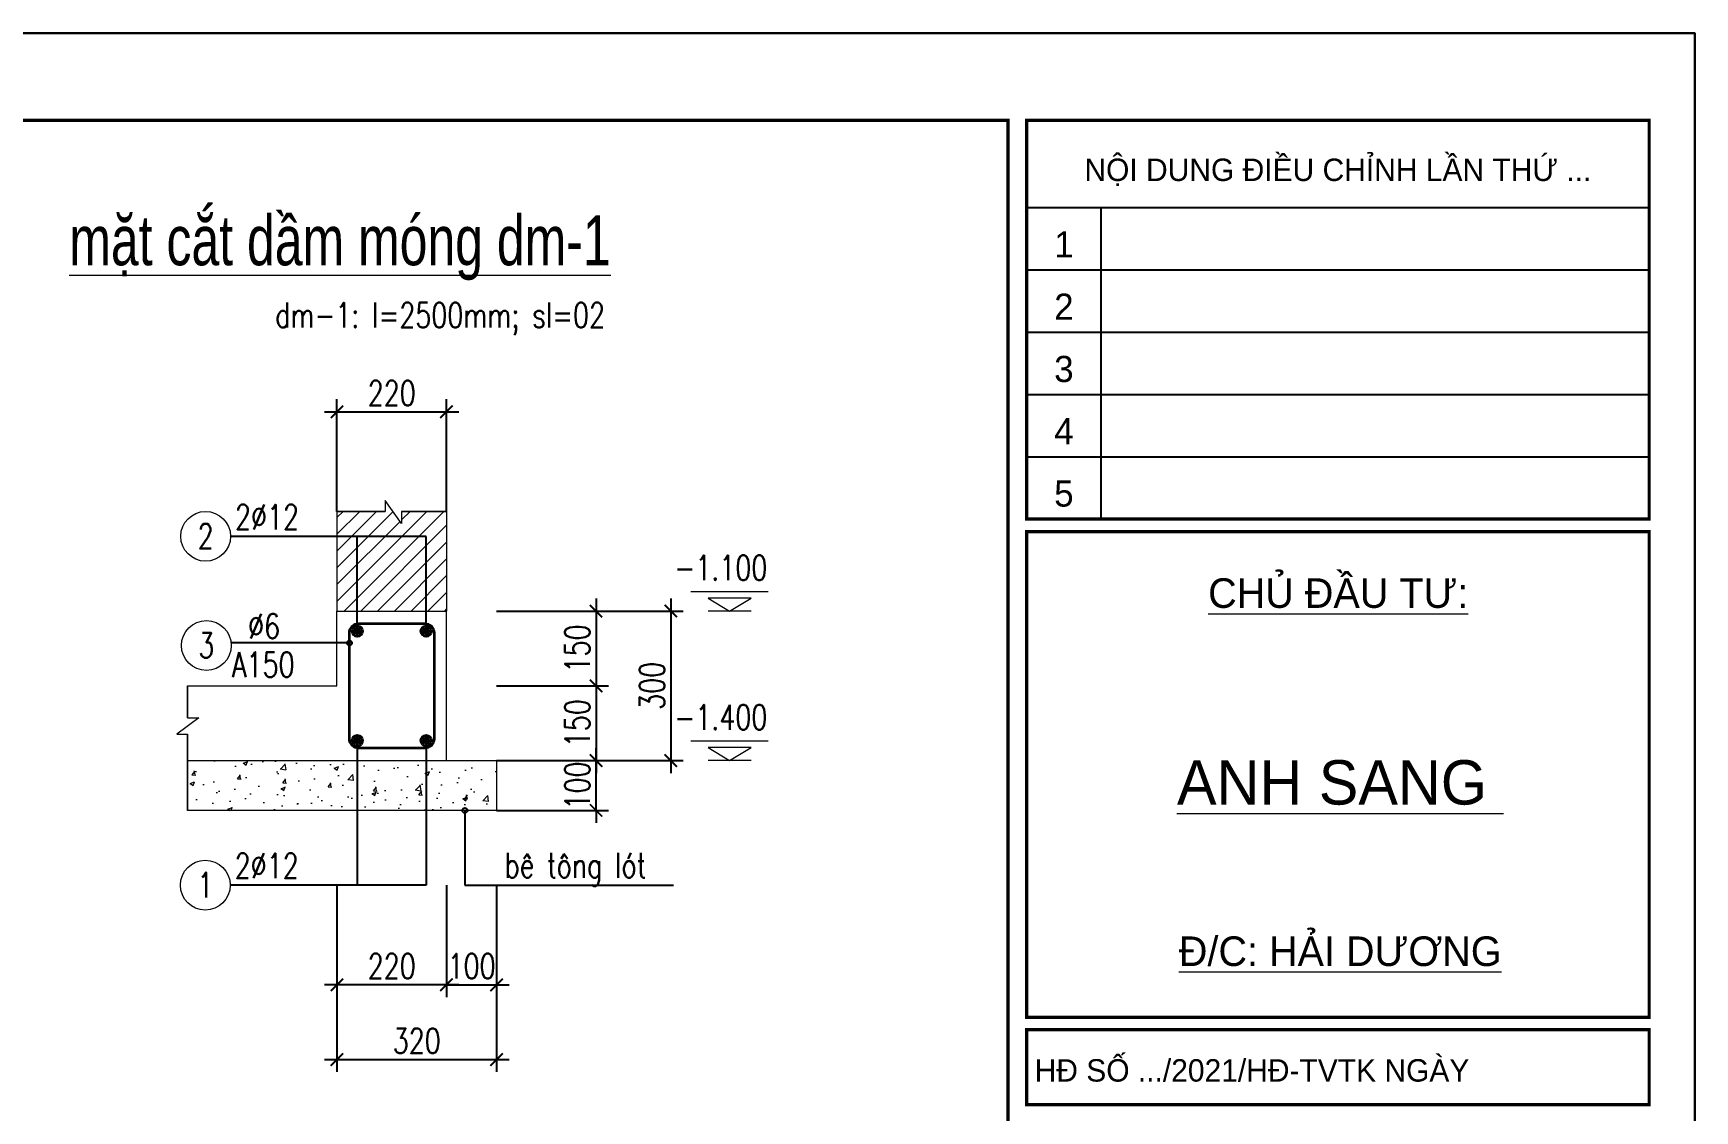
# Model space of a CAD drawing. Extents: x -2098986 to 943, y -1296280 to 73591.
# Drawn here: x -1439156 to -1425813, y -1065004 to -1056354 of the extents above; entities that cross this region are included whole.
import ezdxf
from ezdxf.enums import TextEntityAlignment as Align

# ---------------------------------------------------------------- set-up
doc = ezdxf.new("R2010")
doc.units = 0
doc.header["$LTSCALE"] = 150
doc.header["$PDMODE"] = 35
doc.layers.get('0').update_dxf_attribs({"lineweight": 18})
doc.layers.get('Defpoints').update_dxf_attribs({"lineweight": 18})
for name, color, linetype, lineweight in [('05.Text', 253, 'Continuous', 18), ('11.Khung bo', 32, 'Continuous', 50), ('12.Khung', 36, 'Continuous', 25), ('LS-DIM', 251, 'Continuous', 13), ('LS-HATCH', 147, 'Continuous', 9), ('LS-TEXT', 60, 'Continuous', 20), ('LS-THAY', 7, 'Continuous', 20), ('LS-THEP', 3, 'Continuous', 35)]:
    doc.layers.add(name, color=color, linetype=linetype, lineweight=lineweight)
doc.layers.add('DIM', color=1, linetype='Continuous')
doc.layers.add('Tpl_Bound', color=1, linetype='Continuous', plot=False)
doc.styles.add('AVANT', font='')
doc.styles.add('chu ghi chu', font='vntimeh.shx', dxfattribs={"width": 0.7})
doc.styles.add('KCVN-LEADER', font='vnromadi.shx', dxfattribs={"width": 0.7, "height": 4})
doc.styles.add('romans.shx', font='romans.shx', dxfattribs={"width": 0.75, "bigfont": 'vns.shx'})
doc.styles.add('VnAvantH', font='')
doc.styles.add('vnsimpli', font='vnsimli.shx', dxfattribs={"width": 0.75})
doc.styles.get('AVANT').set_extended_font_data('.VnAvant')
doc.styles.get('VnAvantH').set_extended_font_data('.VnAvantH')
doc.dimstyles.new('D25', dxfattribs={"dimscale": 0, "dimtxt": 200, "dimasz": 100, "dimexe": 100, "dimexo": 0, "dimgap": 50, "dimtad": 1, "dimdec": 0, "dimlfac": 0.25, "dimdsep": 46, "dimtxsty": 'vnsimpli', "dimblk1": 'ARCHTICK', "dimblk2": 'ARCHTICK', "dimsah": 1, "dimcen": 0, "dimdle": 100, "dimclrd": 256, "dimclre": 256, "dimclrt": 60, "dimadec": 0, "dimazin": 0, "dimtfac": 0.004, "dimtdec": 0, "dimtix": 1, "dimtmove": 2, "dimatfit": 3, "dimldrblk": 'ARCHTICK', "dimfxl": 1, "dimtolj": 1, "dimarcsym": 0})
doc.dimstyles.new('LS.GHI CHU', dxfattribs={"dimtxt": 200, "dimasz": 120, "dimexe": 120, "dimexo": 120, "dimgap": 80, "dimtad": 1, "dimdec": 0, "dimzin": 0, "dimdsep": 46, "dimtxsty": 'romans.shx', "dimblk": 'ARCHTICK', "dimcen": 0.09, "dimdle": 120, "dimclrd": 256, "dimclre": 8, "dimclrt": 7, "dimadec": 0, "dimazin": 0, "dimtfac": 1, "dimtdec": 0, "dimtofl": 0, "dimtmove": 0, "dimatfit": 3, "dimldrblk": 'ARCHTICK', "dimfxl": 1, "dimtolj": 1, "dimtzin": 0, "dimarcsym": 0})

# ---------------------------------------------------------------- blocks, each defined once
blk = doc.blocks.new('100')
at = {"layer": '11.Khung bo', "const_width": 26.7}
for points in [[(1860913, -945240), (1860913, -916940), (1896063, -916940), (1896063, -945240)], [(1860913, -945240), (1860913, -916940), (1896063, -916940), (1896063, -945240)], [(1860913, -945240), (1860913, -916940), (1896063, -916940), (1896063, -945240)], [(1896213, -920140), (1896213, -916940), (1901213, -916940), (1901213, -920140)], [(1896213, -920140), (1896213, -916940), (1901213, -916940), (1901213, -920140)], [(1896213, -920140), (1896213, -916940), (1901213, -916940), (1901213, -920140)], [(1896213, -924140), (1901213, -924140), (1901213, -920240), (1896213, -920240)], [(1896213, -924140), (1901213, -924140), (1901213, -920240), (1896213, -920240)], [(1896213, -924140), (1901213, -924140), (1901213, -920240), (1896213, -920240)], [(1896213, -924840), (1901213, -924840), (1901213, -924240), (1896213, -924240)], [(1896213, -924840), (1901213, -924840), (1901213, -924240), (1896213, -924240)], [(1896213, -924840), (1901213, -924840), (1901213, -924240), (1896213, -924240)]]:
    blk.add_lwpolyline(points, close=True, dxfattribs=at)
at = {"layer": '12.Khung'}
for p, q in [((1896213, -917640), (1901213, -917640)), ((1896213, -917640), (1901213, -917640)), ((1896213, -917640), (1901213, -917640)), ((1896813, -920140), (1896813, -917640)), ((1896813, -920140), (1896813, -917640)), ((1896813, -920140), (1896813, -917640)), ((1896213, -918140), (1901213, -918140)), ((1896213, -918140), (1901213, -918140)), ((1896213, -918140), (1901213, -918140)), ((1896213, -918640), (1901213, -918640)), ((1896213, -918640), (1901213, -918640)), ((1896213, -918640), (1901213, -918640)), ((1896213, -919140), (1901213, -919140)), ((1896213, -919140), (1901213, -919140)), ((1896213, -919140), (1901213, -919140)), ((1896213, -919640), (1901213, -919640)), ((1896213, -919640), (1901213, -919640)), ((1896213, -919640), (1901213, -919640))]:
    blk.add_line(p, q, dxfattribs=at)
blk.add_lwpolyline([(1901579, -945940), (1901579, -916240), (1859580, -916240), (1859580, -945940)], close=True, dxfattribs=at)
blk.add_lwpolyline([(1901579, -945940), (1901579, -916240), (1859580, -916240), (1859580, -945940)], close=True, dxfattribs=at)
blk.add_lwpolyline([(1901579, -945940), (1901579, -916240), (1859580, -916240), (1859580, -945940)], close=True, dxfattribs=at)
at = {"layer": '05.Text', "style": 'VnAvantH'}
for s, p in [('Néi dung ®iÒu chØnh lÇn thø ...', (1898713, -917329)), ('H§ sè .../2021/H§-TVTK ngµy ', (1898057, -924540))]:
    blk.add_text(s, height=180, dxfattribs=at).set_placement(p, align=Align.MIDDLE)
at = {"layer": '05.Text'}
for s, height, style, p in [('1', 210, 'AVANT', (1896513, -918040)), ('2', 210, 'AVANT', (1896513, -918540)), ('3', 210, 'AVANT', (1896513, -919040)), ('4', 210, 'AVANT', (1896513, -919540)), ('5', 210, 'AVANT', (1896513, -920040)), ('%%uChñ ®Çu t\xad:', 237.6, 'VnAvantH', (1898716, -920853)), ('%%Uanh sang ', 356.4, 'VnAvantH', (1898732, -922432)), ('%%U®/c: h¶i d\xad¬ng', 237.6, 'VnAvantH', (1898732, -923728))]:
    blk.add_text(s, height=height, dxfattribs=dict(at, style=style)).set_placement(p, align=Align.CENTER)
blk = doc.blocks.new('THEP DAM')
at = {"layer": 'LS-THEP'}
for p, q in [((-0.6, 0), (0.6, 0)), ((-0.42, 0.42), (0.42, -0.42)), ((-0.42, -0.42), (0.42, 0.42)), ((0, 0.6), (0, -0.6))]:
    blk.add_line(p, q, dxfattribs=at)
blk.add_circle((0, 0), 0.6, dxfattribs=at)
blk = doc.blocks.new('_ArchTick')
at = {"layer": 'DIM', "color": 0, "const_width": 0.15}
blk.add_lwpolyline([(-0.5, -0.5), (0.5, 0.5)], dxfattribs=at)
blk = doc.blocks.new('*D1076')
at = {"layer": 'Defpoints', "color": 0, "transparency": 16777216}
for p in [(-1435436, -1060993), (-1435436, -1061593), (-1434636, -1061593)]:
    blk.add_point(p, dxfattribs=at)
at = {"layer": 'LS-DIM', "lineweight": -2, "transparency": 16777216}
for p, q in [((-1434636, -1060893), (-1434636, -1061693)), ((-1435436, -1060993), (-1434536, -1060993)), ((-1435436, -1061593), (-1434536, -1061593))]:
    blk.add_line(p, q, dxfattribs=at)
at = {"layer": 'LS-DIM', "lineweight": -2, "transparency": 16777216, "xscale": 100, "yscale": 100, "zscale": 100}
for p, rotation in [((-1434636, -1060993), 90), ((-1434636, -1061593), 270)]:
    blk.add_blockref('_ArchTick', p, dxfattribs=dict(at, rotation=rotation))
at = {"layer": 'LS-DIM', "color": 60, "transparency": 16777216, "insert": (-1434786, -1061293), "char_height": 200, "attachment_point": 5, "rotation": 90, "style": 'vnsimpli'}
blk.add_mtext('\\A1;150', dxfattribs=at)
blk = doc.blocks.new('*D1077')
at = {"layer": 'Defpoints', "color": 0, "transparency": 16777216}
for p in [(-1435436, -1061593), (-1435436, -1062193), (-1434636, -1062193)]:
    blk.add_point(p, dxfattribs=at)
at = {"layer": 'LS-DIM', "lineweight": -2, "transparency": 16777216}
for p, q in [((-1434636, -1061493), (-1434636, -1062293)), ((-1435436, -1061593), (-1434536, -1061593)), ((-1435436, -1062193), (-1434536, -1062193))]:
    blk.add_line(p, q, dxfattribs=at)
at = {"layer": 'LS-DIM', "lineweight": -2, "transparency": 16777216, "xscale": 100, "yscale": 100, "zscale": 100}
for p, rotation in [((-1434636, -1061593), 90), ((-1434636, -1062193), 270)]:
    blk.add_blockref('_ArchTick', p, dxfattribs=dict(at, rotation=rotation))
at = {"layer": 'LS-DIM', "color": 60, "transparency": 16777216, "insert": (-1434786, -1061893), "char_height": 200, "attachment_point": 5, "rotation": 90, "style": 'vnsimpli'}
blk.add_mtext('\\A1;150', dxfattribs=at)
blk = doc.blocks.new('*D1078')
at = {"layer": 'Defpoints', "color": 0, "transparency": 16777216}
for p in [(-1435436, -1060993), (-1435436, -1062193), (-1434036, -1062193)]:
    blk.add_point(p, dxfattribs=at)
at = {"layer": 'LS-DIM', "lineweight": -2, "transparency": 16777216}
for p, q in [((-1434036, -1060893), (-1434036, -1062293)), ((-1435436, -1060993), (-1433936, -1060993)), ((-1435436, -1062193), (-1433936, -1062193))]:
    blk.add_line(p, q, dxfattribs=at)
at = {"layer": 'LS-DIM', "lineweight": -2, "transparency": 16777216, "xscale": 100, "yscale": 100, "zscale": 100}
for p, rotation in [((-1434036, -1060993), 90), ((-1434036, -1062193), 270)]:
    blk.add_blockref('_ArchTick', p, dxfattribs=dict(at, rotation=rotation))
at = {"layer": 'LS-DIM', "color": 60, "transparency": 16777216, "insert": (-1434186, -1061593), "char_height": 200, "attachment_point": 5, "rotation": 90, "style": 'vnsimpli'}
blk.add_mtext('\\A1;300', dxfattribs=at)
blk = doc.blocks.new('nhieu cot')
at = {"layer": 'LS-DIM', "linetype": 'Continuous'}
for p, q in [((605, 194), (-173, 194)), ((432, 130), (0, 130)), ((0, 130), (216, 0)), ((432, 0), (0, 0)), ((216, 0), (432, 130))]:
    blk.add_line(p, q, dxfattribs=at)
blk.add_solid([(216, 0), (216, 130), (0, 130), (216, 0)], dxfattribs=at)
at = {"color": 31, "linetype": 'Continuous', "style": 'chu ghi chu', "width": 0.7}
for tag, p in [('COT3', (-73, 1058)), ('COT2', (-73, 684)), ('COT1', (-73, 309))]:
    blk.add_attdef(tag, p, '', height=250, dxfattribs=at)
blk = doc.blocks.new('cotthep')
at = {"layer": 'LS-THAY'}
blk.add_circle((-250, 0), 250, dxfattribs=at)
at = {"layer": 'LS-TEXT', "style": 'vnsimpli', "width": 0.75}
for tag, p in [('24`25', (446, 69)), ('10', (-250, -123)), ('A200', (440, -316))]:
    blk.add_attdef(tag, text='', height=250, dxfattribs=at).set_placement(p, align=Align.CENTER)
blk = doc.blocks.new('*D1154')
at = {"layer": 'Defpoints', "color": 0, "transparency": 16777216}
for p in [(-1435436, -1062193), (-1434636, -1062193), (-1435436, -1062593)]:
    blk.add_point(p, dxfattribs=at)
at = {"layer": 'LS-DIM', "lineweight": -2, "transparency": 16777216}
for p, q in [((-1434636, -1062193), (-1434636, -1062093)), ((-1435436, -1062193), (-1434536, -1062193)), ((-1434636, -1062593), (-1434636, -1062193)), ((-1435436, -1062593), (-1434536, -1062593)), ((-1434636, -1062593), (-1434636, -1062693))]:
    blk.add_line(p, q, dxfattribs=at)
at = {"layer": 'LS-DIM', "lineweight": -2, "transparency": 16777216, "xscale": 100, "yscale": 100, "zscale": 100}
for p, rotation in [((-1434636, -1062193), 270), ((-1434636, -1062593), 90)]:
    blk.add_blockref('_ArchTick', p, dxfattribs=dict(at, rotation=rotation))
at = {"layer": 'LS-DIM', "color": 60, "transparency": 16777216, "insert": (-1434786, -1062393), "char_height": 200, "attachment_point": 5, "rotation": 90, "style": 'vnsimpli'}
blk.add_mtext('\\A1;100', dxfattribs=at)
blk = doc.blocks.new('*D1155')
at = {"layer": 'Defpoints', "color": 0, "transparency": 16777216}
for p in [(-1435837, -1059393), (-1436717, -1060193), (-1435837, -1060193)]:
    blk.add_point(p, dxfattribs=at)
at = {"layer": 'LS-DIM', "lineweight": -2, "transparency": 16777216}
for p, q in [((-1436717, -1060193), (-1436717, -1059293)), ((-1435837, -1060193), (-1435837, -1059293)), ((-1436817, -1059393), (-1435737, -1059393))]:
    blk.add_line(p, q, dxfattribs=at)
at = {"layer": 'LS-DIM', "lineweight": -2, "transparency": 16777216, "xscale": 100, "yscale": 100, "zscale": 100, "rotation": 180}
blk.add_blockref('_ArchTick', (-1436717, -1059393), dxfattribs=at)
at = {"layer": 'LS-DIM', "lineweight": -2, "transparency": 16777216, "xscale": 100, "yscale": 100, "zscale": 100}
blk.add_blockref('_ArchTick', (-1435837, -1059393), dxfattribs=at)
at = {"layer": 'LS-DIM', "color": 60, "transparency": 16777216, "insert": (-1436277, -1059243), "char_height": 200, "attachment_point": 5, "style": 'vnsimpli'}
blk.add_mtext('\\A1;220', dxfattribs=at)
blk = doc.blocks.new('*D1156')
at = {"layer": 'Defpoints', "color": 0, "transparency": 16777216}
for p in [(-1436717, -1063194), (-1435837, -1063194), (-1436717, -1063993)]:
    blk.add_point(p, dxfattribs=at)
at = {"layer": 'LS-DIM', "lineweight": -2, "transparency": 16777216}
for p, q in [((-1436717, -1063194), (-1436717, -1064093)), ((-1435837, -1063194), (-1435837, -1064093)), ((-1435737, -1063993), (-1436817, -1063993))]:
    blk.add_line(p, q, dxfattribs=at)
at = {"layer": 'LS-DIM', "lineweight": -2, "transparency": 16777216, "xscale": 100, "yscale": 100, "zscale": 100, "rotation": 180}
blk.add_blockref('_ArchTick', (-1436717, -1063993), dxfattribs=at)
at = {"layer": 'LS-DIM', "lineweight": -2, "transparency": 16777216, "xscale": 100, "yscale": 100, "zscale": 100}
blk.add_blockref('_ArchTick', (-1435837, -1063993), dxfattribs=at)
at = {"layer": 'LS-DIM', "color": 60, "transparency": 16777216, "insert": (-1436277, -1063843), "char_height": 200, "attachment_point": 5, "style": 'vnsimpli'}
blk.add_mtext('\\A1;220', dxfattribs=at)
blk = doc.blocks.new('*D1157')
at = {"layer": 'Defpoints', "color": 0, "transparency": 16777216}
for p in [(-1435837, -1063194), (-1435435, -1063194), (-1435435, -1063993)]:
    blk.add_point(p, dxfattribs=at)
at = {"layer": 'LS-DIM', "lineweight": -2, "transparency": 16777216}
for p, q in [((-1435837, -1063194), (-1435837, -1064093)), ((-1435435, -1063194), (-1435435, -1064093)), ((-1435837, -1063993), (-1435937, -1063993)), ((-1435837, -1063993), (-1435435, -1063993)), ((-1435435, -1063993), (-1435335, -1063993))]:
    blk.add_line(p, q, dxfattribs=at)
at = {"layer": 'LS-DIM', "lineweight": -2, "transparency": 16777216, "xscale": 100, "yscale": 100, "zscale": 100}
blk.add_blockref('_ArchTick', (-1435837, -1063993), dxfattribs=at)
at = {"layer": 'LS-DIM', "lineweight": -2, "transparency": 16777216, "xscale": 100, "yscale": 100, "zscale": 100, "rotation": 180}
blk.add_blockref('_ArchTick', (-1435435, -1063993), dxfattribs=at)
at = {"layer": 'LS-DIM', "color": 60, "transparency": 16777216, "insert": (-1435636, -1063843), "char_height": 200, "attachment_point": 5, "style": 'vnsimpli'}
blk.add_mtext('\\A1;100', dxfattribs=at)
blk = doc.blocks.new('*D1158')
at = {"layer": 'Defpoints', "color": 0, "transparency": 16777216}
for p in [(-1436717, -1063194), (-1435435, -1063194), (-1435435, -1064593)]:
    blk.add_point(p, dxfattribs=at)
at = {"layer": 'LS-DIM', "lineweight": -2, "transparency": 16777216}
for p, q in [((-1436717, -1063194), (-1436717, -1064693)), ((-1435435, -1063194), (-1435435, -1064693)), ((-1436817, -1064593), (-1435335, -1064593))]:
    blk.add_line(p, q, dxfattribs=at)
at = {"layer": 'LS-DIM', "lineweight": -2, "transparency": 16777216, "xscale": 100, "yscale": 100, "zscale": 100, "rotation": 180}
blk.add_blockref('_ArchTick', (-1436717, -1064593), dxfattribs=at)
at = {"layer": 'LS-DIM', "lineweight": -2, "transparency": 16777216, "xscale": 100, "yscale": 100, "zscale": 100}
blk.add_blockref('_ArchTick', (-1435435, -1064593), dxfattribs=at)
at = {"layer": 'LS-DIM', "color": 60, "transparency": 16777216, "insert": (-1436076, -1064443), "char_height": 200, "attachment_point": 5, "style": 'vnsimpli'}
blk.add_mtext('\\A1;320', dxfattribs=at)

msp = doc.modelspace()

# ---------------------------------------------------------------- hatches: boundary and pattern name
at = {"layer": 'LS-HATCH'}
h = msp.add_hatch(dxfattribs=at)
h.set_pattern_fill('ANSI31', color=256, scale=30, style=0)
h.set_pattern_definition([(45, (-1002239.18, -278901.62), (-67.351921, 67.351921), [])])
h.paths.add_polyline_path([(-1435836.5, -1060192.9), (-1436197.2, -1060192.9), (-1436197.2, -1060289.6), (-1436266, -1060192.9), (-1436716.5, -1060192.9), (-1436716.5, -1060992.9), (-1435836.5, -1060992.9)])
h = msp.add_hatch(dxfattribs=at)
h.set_pattern_fill('AR-CONC', color=256, scale=2, style=0)
h.set_pattern_definition([(50, (-1002274.4, -279350.9), (364.36934, -31.87817), [38.1, -419.1]), (355, (-1002274.4, -279350.9), (-70.48565, 382.11329), [30.48, -335.28]), (100.451, (-1002244.02, -279353.54), (293.885, 350.23338), [32.38, -356.18]), (46.1842, (-1002274.4, -279249.3), (542.15808, -84.08466), [57.15, -628.65]), (96.6356, (-1002229.2, -279256.3), (474.80847, 494.8511), [48.57, -534.27]), (351.184, (-1002274.4, -279249.3), (474.8092, 494.85024), [45.72, -502.92]), (21, (-1002223.6, -279274.7), (303.22976, -204.53104), [38.1, -419.1]), (326, (-1002223.6, -279274.7), (123.60406, 368.37593), [30.48, -335.28]), (71.4514, (-1002198.32, -279291.73), (426.83298, 163.84572), [32.38, -356.18]), (37.5, (-1002274.39, -279350.89), (6.177207, 169.110078), [0, -331.216, 0, -340.36, 0, -336.55]), (7.5, (-1002274.39, -279350.89), (133.639325, 200.36115), [0, -194.056, 0, -323.596, 0, -128.27]), (327.5, (-1002387.67, -279350.89), (271.18119, -11.457488), [0, -127, 0, -396.24, 0, -525.78]), (317.5, (-1002438.47, -279350.89), (296.25836, 50.85298), [0, -165.1, 0, -263.144, 0, -373.38])])
h.paths.add_polyline_path([(-1437916.5, -1062192.9), (-1437916.5, -1062592.9), (-1435436.2, -1062592.9), (-1435436.2, -1062192.9)])

# ---------------------------------------------------------------- linework, layer by layer
at = {"layer": 'LS-DIM'}
msp.add_lwpolyline([(-1435836.5, -1060192.9), (-1436197.2, -1060192.9), (-1436197.2, -1060289.6), (-1436329.2, -1060104.2), (-1436329.2, -1060192.9), (-1436716.5, -1060192.9), (-1436329.2, -1060192.9)], dxfattribs=at)
at = {"layer": 'LS-DIM', "ltscale": 5}
for points in [[(-1436197.2, -1060192.9), (-1435836.5, -1060192.9)], [(-1437916.5, -1061849.4), (-1437916.5, -1061592.9), (-1437916.5, -1061849.4), (-1437825.7, -1061849.4), (-1438003.5, -1061981.4), (-1437916.5, -1061981.4), (-1437916.5, -1062592.9), (-1437916.5, -1061981.4)]]:
    msp.add_lwpolyline(points, dxfattribs=at)
at = {"layer": 'LS-THAY'}
for p, q in [((-1436716.5, -1060192.9), (-1436716.5, -1060992.9)), ((-1435836.5, -1060192.9), (-1435836.5, -1060992.9)), ((-1436716.5, -1061592.9), (-1436716.5, -1060992.9)), ((-1436716.5, -1060992.9), (-1435836.5, -1060992.9)), ((-1435836.5, -1062192.9), (-1435836.5, -1060992.9)), ((-1437916.5, -1061592.9), (-1436716.5, -1061592.9))]:
    msp.add_line(p, q, dxfattribs=at)
msp.add_lwpolyline([(-1437916.5, -1062192.9), (-1435436.2, -1062192.9), (-1435436.2, -1062592.9), (-1437916.5, -1062592.9)], dxfattribs=at)
at = {"layer": 'LS-THEP'}
msp.add_lwpolyline([(-1436541.5, -1062092.9, -0.4142136), (-1436616.5, -1062017.9), (-1436616.5, -1061167.9, -0.4142136), (-1436541.5, -1061092.9), (-1436011.5, -1061092.9, -0.4142136), (-1435936.5, -1061167.9), (-1435936.5, -1062017.9, -0.4142136), (-1436011.5, -1062092.9)], format="xyb", close=True, dxfattribs=at)
at = {"layer": 'Tpl_Bound', "color": 1}
msp.add_lwpolyline([(-1467812.7, -1086054.2), (-1467812.7, -1056354.2), (-1425812.7, -1056354.2), (-1425812.7, -1086054.2)], close=True, dxfattribs=at)

# ---------------------------------------------------------------- block references
at = {"layer": '05.Text', "xscale": 1.000009185772931, "yscale": 1.000009185772931, "zscale": 1.000009185772931}
msp.add_blockref('100', (-3327409.4, -140105.7), dxfattribs=at)
at = {"layer": 'LS-DIM'}
ref = msp.add_blockref('cotthep', (-1437571.5, -1060392.8), dxfattribs=dict(at, xscale=0.7999999998137355, yscale=0.7999999998137355, zscale=0.7999999998137355))
ref.add_attrib('10', '2', dxfattribs={"layer": 'LS-TEXT', "height": 200, "style": 'vnsimpli', "width": 0.75}).set_placement((-1437771.5, -1060491.4), align=Align.CENTER)
ref.add_attrib('24`25', '2`12', dxfattribs={"layer": 'LS-TEXT', "height": 200, "style": 'vnsimpli', "width": 0.75}).set_placement((-1437278.5, -1060337.3), align=Align.CENTER)
ref = msp.add_blockref('nhieu cot', (-1433736.9, -1060992.9), dxfattribs=dict(at, xscale=0.7999999998137355, yscale=0.7999999998137355, zscale=0.7999999998137355))
ref.add_attrib('COT1', '-1.100', dxfattribs={"layer": 'LS-TEXT', "linetype": 'Continuous', "height": 200, "style": 'vnsimpli', "width": 0.75}).set_placement((-1433633.6, -1060745.3), align=Align.CENTER)
ref = msp.add_blockref('cotthep', (-1437565.5, -1061269.7, -0.4), dxfattribs=dict(at, xscale=0.7999999998137355, yscale=0.7999999998137355, zscale=0.7999999998137355))
ref.add_attrib('10', '3', dxfattribs={"layer": 'LS-TEXT', "height": 200, "style": 'vnsimpli', "width": 0.75}).set_placement((-1437765.5, -1061368.3, -0.4), align=Align.CENTER)
ref.add_attrib('24`25', '%%C6', dxfattribs={"layer": 'LS-TEXT', "height": 200, "style": 'vnsimpli', "width": 0.75}).set_placement((-1437302, -1061214.3, -0.4), align=Align.CENTER)
ref.add_attrib('A200', 'A150', dxfattribs={"layer": 'LS-TEXT', "height": 200, "style": 'vnsimpli', "width": 0.75}).set_placement((-1437308.1, -1061522.3, -0.4), align=Align.CENTER)
ref = msp.add_blockref('nhieu cot', (-1433736.9, -1062192.9), dxfattribs=dict(at, xscale=0.7999999998137355, yscale=0.7999999998137355, zscale=0.7999999998137355))
ref.add_attrib('COT1', '-1.400', dxfattribs={"layer": 'LS-TEXT', "linetype": 'Continuous', "height": 200, "style": 'vnsimpli', "width": 0.75}).set_placement((-1433633.6, -1061945.3), align=Align.CENTER)
ref = msp.add_blockref('cotthep', (-1437574.1, -1063192.8), dxfattribs=dict(at, xscale=0.7999999998137355, yscale=0.7999999998137355, zscale=0.7999999998137355))
ref.add_attrib('10', '1', dxfattribs={"layer": 'LS-TEXT', "height": 200, "style": 'vnsimpli', "width": 0.75}).set_placement((-1437774.1, -1063291.4), align=Align.CENTER)
ref.add_attrib('24`25', '2`12', dxfattribs={"layer": 'LS-TEXT', "height": 200, "style": 'vnsimpli', "width": 0.75}).set_placement((-1437281.1, -1063137.4), align=Align.CENTER)
at = {"layer": 'LS-THEP', "xscale": 70.7070707087405, "yscale": 70.7070707087405, "zscale": 70.7070707087405}
for p in [(-1436553.3, -1061154.8), (-1435999.8, -1061154.8), (-1436553.3, -1062032.7), (-1435999.8, -1062032.7)]:
    msp.add_blockref('THEP DAM', p, dxfattribs=at)

# ---------------------------------------------------------------- texts
at = {"layer": 'LS-TEXT', "width": 0.75}
for s, height, style, p in [('%%UmÆt c¾t dÇm mãng dm-1', 400, 'KCVN-LEADER', (-1438866.3, -1058217, -0.1)), ('dm-1: l=2500mm; sl=02', 200, 'vnsimpli', (-1437212.3, -1058717, -0.1))]:
    msp.add_text(s, height=height, dxfattribs=dict(at, style=style)).set_placement(p)
at = {"layer": 'LS-TEXT', "style": 'vnsimpli', "width": 0.75}
msp.add_text('bª t«ng lãt', height=200, dxfattribs=at).set_placement((-1434801.5, -1063133.5), align=Align.CENTER)

# ---------------------------------------------------------------- dimensions: what is measured, and where the dimension line sits
at = {"layer": 'LS-DIM'}
for base, p1, p2, picture, middle in [((-1435836.5, -1059392.9), (-1436716.5, -1060192.9), (-1435836.5, -1060192.9), '*D1155', (-1436276.5, -1059242.9)), ((-1436716.5, -1063992.9), (-1435836.5, -1063193.9), (-1436716.5, -1063193.9), '*D1156', (-1436276.5, -1063842.9)), ((-1435435.2, -1064592.9), (-1436716.5, -1063193.9), (-1435435.2, -1063193.9), '*D1158', (-1436075.8, -1064442.9)), ((-1435435.2, -1063992.9), (-1435836.5, -1063193.9), (-1435435.2, -1063193.9), '*D1157', (-1435635.8, -1063842.9))]:
    dim = msp.add_linear_dim(base=base, p1=p1, p2=p2, dimstyle='D25', override={"dimscale": 1}, dxfattribs=at)
    dim.commit()
    dim.dimension.update_dxf_attribs({"geometry": picture, "text_midpoint": middle})
for base, p1, p2, picture, middle in [((-1434636.2, -1061592.9), (-1435436.2, -1060992.9), (-1435436.2, -1061592.9), '*D1076', (-1434786.2, -1061292.9)), ((-1434036.2, -1062192.9), (-1435436.2, -1060992.9), (-1435436.2, -1062192.9), '*D1078', (-1434186.2, -1061592.9)), ((-1434636.2, -1062192.9), (-1435436.2, -1061592.9), (-1435436.2, -1062192.9), '*D1077', (-1434786.2, -1061892.9)), ((-1434636.2, -1062192.9), (-1435436.2, -1062592.9), (-1435436.2, -1062192.9), '*D1154', (-1434786.2, -1062392.9))]:
    dim = msp.add_linear_dim(base=base, p1=p1, p2=p2, angle=90, dimstyle='D25', override={"dimscale": 1}, dxfattribs=at)
    dim.commit()
    dim.dimension.update_dxf_attribs({"geometry": picture, "text_midpoint": middle})

# ---------------------------------------------------------------- leaders
for points in [[(-1435999.8, -1061154.8), (-1435999.8, -1060392.9), (-1437565.8, -1060392.9)], [(-1436553.3, -1061154.8), (-1436553.3, -1060392.9), (-1437565.8, -1060392.9)], [(-1436616.5, -1061248.9, -0.4), (-1437566.5, -1061248.9, -0.4)], [(-1435999.8, -1062032.7, -0.4), (-1435999.8, -1063192.8, -0.4), (-1437568.4, -1063192.9, -0.4)], [(-1436553.3, -1062032.7, -0.4), (-1436553.3, -1063192.8, -0.4), (-1437568.4, -1063192.9, -0.4)], [(-1435689.5, -1062592.9), (-1435689.5, -1063192.9), (-1434013.2, -1063192.9)]]:
    msp.add_leader(points, dimstyle='LS.GHI CHU', override={"dimscale": 50, "dimasz": 0.8, "dimtad": 0, "dimtxsty": 'vnsimpli', "dimldrblk": 'Origin'}, dxfattribs=at)

doc.saveas('drawing.dxf')
